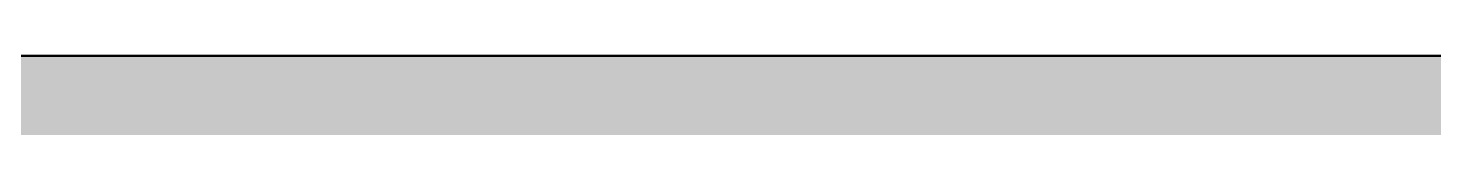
# Model space of a CAD drawing. Header units: millimetres. Extents: x 180139 to 245212, y -4005 to 9345.
# Drawn here: x 184300.5 to 184393, y -754.7 to -750 of the extents above; entities that cross this region are included whole.
import ezdxf

# ---------------------------------------------------------------- set-up
doc = ezdxf.new("R2010")
doc.units = ezdxf.units.MM
for name, pattern in [('IMPORT-DASHDOT', [11.176, 8.128, -1.524, 0, -1.524]), ('IMPORT-DASHED _2_', [9.652, 8.128, -1.524]), ('IMPORT-DĚLICÍ2 _2_', [15.875, 6.35, -3.175, 0, -3.175, 0, -3.175]), ('IMPORT-KANVBRDO', [20, 7, -6.5, 0, -6.5]), ('IMPORT-PHANTOM2', [14.732, 8.128, -1.524, 1.016, -1.524, 1.016, -1.524])]:
    doc.linetypes.add(name, pattern=pattern)
for name, color, linetype, lineweight, true_color in [('---1 - PBS PNP-1', 1, 'Continuous', 35, 0xff0000), ('00_pl_deštová voda oblast', 6, 'Continuous', 25, 0xff00ff), ('00_pL_hranice pozemku', 1, 'Continuous', 35, 0xff0000), ('00_pL_katastr', 150, 'Continuous', 9, 0x007fff), ('00_pL_katastr-1', 150, 'Continuous', 35, 0x007fff), ('00_pL_objekt', 1, 'Continuous', 50, 0xff0000), ('212_HK_situace_03_dwg-1', 40, 'Continuous', 9, 0xffbf00), ('hch kanal-3', 6, 'IMPORT-KANVBRDO', 9, 0xff00ff), ('hch oploceni-1', 7, 'IMPORT-DĚLICÍ2 _2_', 9, 0x00a5a5), ('hch teren-1', 7, 'Continuous', 9, 0x00a5a5), ('hch tok-1', 7, 'Continuous', 9, 0x00a5a5), ('hchrozvodi-1', 7, 'IMPORT-DĚLICÍ2 _2_', 9, 0x00a5a5), ('Kóty-1', 3, 'IMPORT-DASHED _2_', 9, 0x00ff00), ('man_ plochy-1', 3, 'IMPORT-DASHED _2_', 9, 0x00ff00), ('Obrys', 2, 'Continuous', 9, 0xffff00), ('Obrys-1', 5, 'Continuous', 9, 0x0000ff), ('Obrys-2', 5, 'IMPORT-DASHDOT', 9, 0x0000ff), ('PDF7_0V_popis-vodovod-ostatní', 9, 'Continuous', 9, 0x808080), ('PDF7_GASNET PLYN STŘEDOTLAK', 9, 'Continuous', 9, 0x808080), ('PDF7_GASNET PLYN STŘEDOTLAK OCHRANNĚ PÁSMO', 7, 'Continuous', 9, 0xa5a552), ('PDF7_GP Budovy', 7, 'Continuous', 9, 0x260000), ('PDF7_GP Dopravní zařízení', 1, 'Continuous', 9, 0xff0000), ('PDF7_GP Hraniční linie', 7, 'Continuous', 9, 0x0052a5), ('PDF7_GP Plotové linie', 7, 'Continuous', 9, 0x0052a5), ('PDF7_GP Veřejné osvětlení - lampy', 200, 'Continuous', 9, 0xbf00ff), ('PDF7_GP Výšky bodů', 7, 'Continuous', 9, 0x0052a5), ('PDF7_GP Zábradlí', 7, 'Continuous', 9, 0x666666), ('PDF7_ISS CETIN Nadzemní sítě', 9, 'Continuous', 9, 0x808080), ('PDF7_ISS CETIN Zaměřené a kótované vnitřní STP', 9, 'Continuous', 9, 0x808080), ('PDF7_ISS DEŠŤOVÁ KANALIZACE', 9, 'Continuous', 9, 0x808080), ('PDF7_ISS KRÁLOVÉHRADECKÁ PROVOZNÍ SPLAŠKOVÁ KANALIZACE', 9, 'Continuous', 9, 0x808080), ('PDF7_ISS KRÁLOVÉHRADECKÁ PROVOZNÍ VODOVOD HL ŘAD', 9, 'Continuous', 9, 0x808080), ('PDF7_ISS TECHNICKÉ SLUŽBY HK VO', 9, 'Continuous', 9, 0x808080), ('PDF7_ISS ČEZ DISTRIBUCE VN PODZEMNÍ', 9, 'Continuous', 9, 0x808080), ('PDF7_Pouchov_726559$0$23700', 7, 'Continuous', 9, 0x52a5a5), ('PDF7_Slezské Předměstí_646971$0$21900', 7, 'Continuous', 9, 0x002600), ('PDF7_Slezské Předměstí_646971$0$23700', 9, 'Continuous', 9, 0x808080), ('zed-1', 5, 'Continuous', 9, 0x0000ff), ('zed-2', 5, 'IMPORT-DASHDOT', 9, 0x0000ff), ('ZTI-DPS-potr_pozarni-1', 20, 'Continuous', 50, 0xff3f00)]:
    doc.layers.add(name, color=color, linetype=linetype, lineweight=lineweight, true_color=true_color)
for name, color, linetype, lineweight in [('0-1', 7, 'IMPORT-PHANTOM2', 9), ('0-2', 7, 'Continuous', 9), ('00_pL_KOTY', 7, 'Continuous', 9), ('00_pl_rozhrani ploch', 7, 'Continuous', 18), ('00_pL_stavajici objekty', 7, 'Continuous', 50), ('2966-1_navrh dispozice stroju-HK_02_dwg-1', 7, 'Continuous', 9), ('2966-1_navrh dispozice stroju-HK_dwg-1', 7, 'Continuous', 9), ('A-FLOR-1', 7, 'Continuous', 35), ('A-FLOR-PATT-1', 7, 'Continuous', 9), ('HK_TEREN_SESAZENI_dwg-1', 7, 'Continuous', 9), ('Kóty', 7, 'Continuous', 9), ('man_ plochy', 7, 'Continuous', 9), ('Obrys-4', 7, 'IMPORT-PHANTOM2', 9), ('PDF4_Geometry', 7, 'Continuous', 9)]:
    doc.layers.add(name, color=color, linetype=linetype, lineweight=lineweight)

# ---------------------------------------------------------------- blocks, each defined once
blk = doc.blocks.new('2966-1_navrh dispozice stroju-HK_dwg__X1371-902946-A')
at = {"layer": '0-2'}
for p, q in [((184297.091, -750), (184302.091, -750)), ((184301.581, -750), (184306.581, -750)), ((184306.071, -750), (184311.071, -750)), ((184310.562, -750), (184315.562, -750)), ((184315.052, -750), (184320.052, -750)), ((184319.542, -750), (184324.542, -750)), ((184324.032, -750), (184329.032, -750)), ((184328.522, -750), (184333.522, -750)), ((184333.012, -750), (184338.012, -750)), ((184337.502, -750), (184342.502, -750)), ((184341.992, -750), (184346.992, -750)), ((184346.483, -750), (184351.483, -750)), ((184350.973, -750), (184355.973, -750)), ((184355.463, -750), (184360.463, -750)), ((184359.953, -750), (184364.953, -750)), ((184364.443, -750), (184369.443, -750)), ((184368.933, -750), (184373.933, -750)), ((184373.423, -750), (184378.423, -750)), ((184377.913, -750), (184382.913, -750)), ((184382.404, -750), (184387.404, -750)), ((184386.894, -750), (184391.894, -750)), ((184391.384, -750), (184396.384, -750))]:
    blk.add_line(p, q, dxfattribs=at)
blk = doc.blocks.new('2966-1_navrh dispozice stroju-HK_dwg__X1372-902947-A')
at = {"layer": '0-2'}
for p, q in [((184297.798, -750), (184302.798, -750)), ((184302.289, -750), (184307.289, -750)), ((184306.779, -750), (184311.779, -750)), ((184311.269, -750), (184316.269, -750)), ((184315.759, -750), (184320.759, -750)), ((184320.249, -750), (184325.249, -750)), ((184324.739, -750), (184329.739, -750)), ((184329.229, -750), (184334.229, -750)), ((184333.719, -750), (184338.719, -750)), ((184338.21, -750), (184343.21, -750)), ((184342.7, -750), (184347.7, -750)), ((184347.19, -750), (184352.19, -750)), ((184351.68, -750), (184356.68, -750)), ((184356.17, -750), (184361.17, -750)), ((184360.66, -750), (184365.66, -750)), ((184365.15, -750), (184370.15, -750)), ((184369.641, -750), (184374.641, -750)), ((184374.131, -750), (184379.131, -750)), ((184378.621, -750), (184383.621, -750)), ((184383.111, -750), (184388.111, -750)), ((184387.601, -750), (184392.601, -750)), ((184392.091, -750), (184397.091, -750))]:
    blk.add_line(p, q, dxfattribs=at)
blk = doc.blocks.new('2966-1_navrh dispozice stroju-HK_dwg__X1385-902960-A')
at = {"layer": '0-2'}
for p, q in [((184300.513, -750), (184308.513, -750)), ((184309.493, -750), (184317.493, -750)), ((184318.473, -750), (184326.473, -750)), ((184327.453, -750), (184335.453, -750)), ((184336.434, -750), (184344.434, -750)), ((184345.414, -750), (184353.414, -750)), ((184354.394, -750), (184362.394, -750)), ((184363.374, -750), (184371.374, -750)), ((184372.355, -750), (184380.355, -750)), ((184381.335, -750), (184389.335, -750)), ((184390.315, -750), (184398.315, -750))]:
    blk.add_line(p, q, dxfattribs=at)
blk = doc.blocks.new('2966-1_navrh dispozice stroju-HK_dwg__X1388-902963-A')
at = {"layer": '0-2'}
for p, q in [((184317.145, -750), (184327.374, -750)), ((184318.789, -750), (184321.874, -750)), ((184319.921, -750), (184322.884, -750)), ((184320.432, -750), (184323.544, -750)), ((184322.845, -750), (184326.795, -750)), ((184327.335, -750), (184336.896, -750)), ((184327.819, -750), (184331.865, -750)), ((184330.638, -750), (184333.609, -750)), ((184331.825, -750), (184332.296, -750)), ((184331.878, -750), (184335.253, -750))]:
    blk.add_line(p, q, dxfattribs=at)
blk = doc.blocks.new('2966-1_navrh dispozice stroju-HK_dwg-867852-A')
at = {"layer": '0-1'}
blk.add_line((183674.828, -750), (185414.828, -750), dxfattribs=at)
at = {"layer": '0-2'}
for p, q in [((184424.828, -750), (183514.828, -750)), ((183514.828, -750), (184424.828, -750)), ((183514.828, -750), (184424.828, -750)), ((184424.828, -750), (183514.828, -750)), ((183514.828, -750), (184424.828, -750)), ((184424.828, -750), (183514.828, -750)), ((185532.984, -750), (184276.828, -750)), ((184276.828, -750), (184376.828, -750)), ((184324.828, -750), (184304.828, -750)), ((184336.828, -750), (184316.828, -750)), ((184332.828, -750), (184320.828, -750)), ((184331.881, -750), (184321.775, -750))]:
    blk.add_line(p, q, dxfattribs=at)
at = {"layer": '0-2', "flags": 128}
for points in [[(184264.828, -750), (184274.828, -750), (184404.828, -750)], [(184276.828, -750), (185532.984, -750), (185546.672, -750)]]:
    blk.add_lwpolyline(points, dxfattribs=at)
blk.add_lwpolyline([(184332.024, -750), (184321.632, -750), (184316.436, -750), (184321.632, -750), (184332.024, -750), (184337.22, -750)], close=True, dxfattribs=at)
at = {"layer": 'Kóty'}
blk.add_line((181940.69, -750), (198730.69, -750), dxfattribs=at)
at = {"layer": 'Kóty-1'}
blk.add_line((188482.828, -750), (181965.69, -750), dxfattribs=at)
at = {"layer": 'Obrys'}
for p, q in [((203519.7, -750), (180140.541, -750)), ((182165.69, -750), (188282.828, -750))]:
    blk.add_line(p, q, dxfattribs=at)
at = {"layer": 'Obrys-1'}
for p in [(199905.69, -750), (199585.69, -750)]:
    blk.add_line(p, (181365.69, -750), dxfattribs=at)
at = {"layer": 'Obrys-2'}
blk.add_line((180365.69, -750), (192305.69, -750), dxfattribs=at)
for name in ['2966-1_navrh dispozice stroju-HK_dwg__X1371-902946-A', '2966-1_navrh dispozice stroju-HK_dwg__X1372-902947-A', '2966-1_navrh dispozice stroju-HK_dwg__X1385-902960-A', '2966-1_navrh dispozice stroju-HK_dwg__X1388-902963-A']:
    blk.add_blockref(name, (0, 0))
blk = doc.blocks.new('2966-1_navrh dispozice stroju-HK_02_dwg_SE521-904452-A')
at = {"layer": '0-2'}
blk.add_line((184200.563, -750), (184409.893, -750), dxfattribs=at)
blk = doc.blocks.new('2966-1_navrh dispozice stroju-HK_02_dwg_SE519-904454-A')
at = {"layer": '0-2'}
blk.add_line((184394.813, -750), (184376.813, -750), dxfattribs=at)
blk.add_blockref('2966-1_navrh dispozice stroju-HK_02_dwg_SE521-904452-A', (0, 0))
blk = doc.blocks.new('2966-1_navrh dispozice stroju-HK_02_dwg_SE511-904461-A')
at = {"layer": '0-2'}
blk.add_line((184379.105, -750), (184392.521, -750), dxfattribs=at)
blk = doc.blocks.new('2966-1_navrh dispozice stroju-HK_02_dwg_SE512-904462-A')
at = {"layer": '0-2'}
blk.add_line((184392.521, -750), (184379.105, -750), dxfattribs=at)
blk = doc.blocks.new('2966-1_navrh dispozice stroju-HK_02_dwg_SE510-904463-A')
for name in ['2966-1_navrh dispozice stroju-HK_02_dwg_SE511-904461-A', '2966-1_navrh dispozice stroju-HK_02_dwg_SE512-904462-A']:
    blk.add_blockref(name, (0, 0))
blk = doc.blocks.new('2966-1_navrh dispozice stroju-HK_02_dwg_SE451-904510-A')
at = {"layer": '0-2'}
for p, q in [((184319.813, -750), (184329.813, -750)), ((184389.813, -750), (184399.813, -750))]:
    blk.add_line(p, q, dxfattribs=at)
blk = doc.blocks.new('2966-1_navrh dispozice stroju-HK_02_dwg_SE450-904516-A')
at = {"layer": '0-2'}
for p, q in [((184319.813, -750), (184309.813, -750)), ((184409.813, -750), (184399.813, -750))]:
    blk.add_line(p, q, dxfattribs=at)
blk.add_blockref('2966-1_navrh dispozice stroju-HK_02_dwg_SE451-904510-A', (0, 0))
blk = doc.blocks.new('2966-1_navrh dispozice stroju-HK_02_dwg_SE442-904524-A')
at = {"layer": '0-2'}
blk.add_line((184335.813, -750), (184383.813, -750), dxfattribs=at)
for points, knots in [([(184329.813, -750), (184329.813, -750), (184329.898, -750), (184330.187, -750), (184330.496, -750), (184330.904, -750), (184331.419, -750), (184332.05, -750), (184332.807, -750), (184333.995, -750), (184335.076, -750), (184335.813, -750)], [0, 0, 0, 0, 0.181907, 0.272858, 0.363806, 0.45475, 0.545685, 0.636607, 0.727508, 0.818376, 1, 1, 1, 1]), ([(184383.813, -750), (184384.551, -750), (184385.632, -750), (184386.819, -750), (184387.577, -750), (184388.208, -750), (184388.722, -750), (184389.13, -750), (184389.44, -750), (184389.729, -750), (184389.813, -750), (184389.813, -750)], [0, 0, 0, 0, 0.181624, 0.272491, 0.363392, 0.454314, 0.545249, 0.636192, 0.72714, 0.818091, 1, 1, 1, 1])]:
    blk.add_open_spline(points, degree=3, knots=knots, dxfattribs=at)
blk = doc.blocks.new('2966-1_navrh dispozice stroju-HK_02_dwg_SE438-904528-A')
at = {"layer": '0-2', "flags": 128}
blk.add_lwpolyline([(184169.813, -750), (184299.813, -750), (184309.813, -750)], dxfattribs=at)
blk = doc.blocks.new('2966-1_navrh dispozice stroju-HK_02_dwg_SE428-904537-A')
at = {"layer": '0-2'}
blk.add_line((183769.813, -750), (184309.813, -750), dxfattribs=at)
blk = doc.blocks.new('2966-1_navrh dispozice stroju-HK_02_dwg_SE429-904538-A')
at = {"layer": '0-2'}
for p, q in [((184329.813, -750), (183749.813, -750)), ((184569.813, -750), (184389.813, -750))]:
    blk.add_line(p, q, dxfattribs=at)
blk = doc.blocks.new('2966-1_navrh dispozice stroju-HK_02_dwg_SE427-904539-A')
at = {"layer": '0-2'}
for p, q in [((183659.813, -750), (184569.813, -750)), ((184569.813, -750), (183659.813, -750))]:
    blk.add_line(p, q, dxfattribs=at)
for name in ['2966-1_navrh dispozice stroju-HK_02_dwg_SE428-904537-A', '2966-1_navrh dispozice stroju-HK_02_dwg_SE429-904538-A']:
    blk.add_blockref(name, (0, 0))
blk = doc.blocks.new('2966-1_navrh dispozice stroju-HK_02_dwg__X1369-904556-A')
at = {"layer": '0-2'}
for p, q in [((184298.95, -750), (184303.95, -750)), ((184307.93, -750), (184312.93, -750)), ((184316.91, -750), (184321.91, -750)), ((184325.891, -750), (184330.891, -750)), ((184334.871, -750), (184339.871, -750)), ((184343.851, -750), (184348.851, -750)), ((184352.832, -750), (184357.832, -750)), ((184361.812, -750), (184366.812, -750)), ((184370.792, -750), (184375.792, -750)), ((184379.772, -750), (184384.772, -750)), ((184388.753, -750), (184393.753, -750))]:
    blk.add_line(p, q, dxfattribs=at)
blk = doc.blocks.new('2966-1_navrh dispozice stroju-HK_02_dwg__X1370-904557-A')
at = {"layer": '0-2'}
for p, q in [((184304.147, -750), (184309.147, -750)), ((184313.128, -750), (184318.128, -750)), ((184322.108, -750), (184327.108, -750)), ((184331.088, -750), (184336.088, -750)), ((184340.068, -750), (184345.068, -750)), ((184349.049, -750), (184354.049, -750)), ((184358.029, -750), (184363.029, -750)), ((184367.009, -750), (184372.009, -750)), ((184375.989, -750), (184380.989, -750)), ((184384.97, -750), (184389.97, -750))]:
    blk.add_line(p, q, dxfattribs=at)
blk = doc.blocks.new('2966-1_navrh dispozice stroju-HK_02_dwg__X1371-904558-A')
at = {"layer": '0-2'}
for p, q in [((184299.198, -750), (184304.198, -750)), ((184303.689, -750), (184308.689, -750)), ((184308.179, -750), (184313.179, -750)), ((184312.669, -750), (184317.669, -750)), ((184317.159, -750), (184322.159, -750)), ((184321.649, -750), (184326.649, -750)), ((184326.139, -750), (184331.139, -750)), ((184330.629, -750), (184335.629, -750)), ((184335.12, -750), (184340.12, -750)), ((184339.61, -750), (184344.61, -750)), ((184344.1, -750), (184349.1, -750)), ((184348.59, -750), (184353.59, -750)), ((184353.08, -750), (184358.08, -750)), ((184357.57, -750), (184362.57, -750)), ((184362.06, -750), (184367.06, -750)), ((184366.55, -750), (184371.55, -750)), ((184371.041, -750), (184376.041, -750)), ((184375.531, -750), (184380.531, -750)), ((184380.021, -750), (184385.021, -750)), ((184384.511, -750), (184389.511, -750)), ((184389.001, -750), (184394.001, -750))]:
    blk.add_line(p, q, dxfattribs=at)
blk = doc.blocks.new('2966-1_navrh dispozice stroju-HK_02_dwg__X1372-904559-A')
at = {"layer": '0-2'}
for p, q in [((184299.906, -750), (184304.906, -750)), ((184304.396, -750), (184309.396, -750)), ((184308.886, -750), (184313.886, -750)), ((184313.376, -750), (184318.376, -750)), ((184317.866, -750), (184322.866, -750)), ((184322.356, -750), (184327.356, -750)), ((184326.847, -750), (184331.847, -750)), ((184331.337, -750), (184336.337, -750)), ((184335.827, -750), (184340.827, -750)), ((184340.317, -750), (184345.317, -750)), ((184344.807, -750), (184349.807, -750)), ((184349.297, -750), (184354.297, -750)), ((184353.787, -750), (184358.787, -750)), ((184358.277, -750), (184363.277, -750)), ((184362.768, -750), (184367.768, -750)), ((184367.258, -750), (184372.258, -750)), ((184371.748, -750), (184376.748, -750)), ((184376.238, -750), (184381.238, -750)), ((184380.728, -750), (184385.728, -750)), ((184385.218, -750), (184390.218, -750)), ((184389.708, -750), (184394.708, -750))]:
    blk.add_line(p, q, dxfattribs=at)
blk = doc.blocks.new('2966-1_navrh dispozice stroju-HK_02_dwg__X1375-904562-A')
at = {"layer": '0-2'}
for p, q in [((184386.952, -750), (184391.952, -750)), ((184386.952, -750), (184391.952, -750)), ((184386.952, -750), (184391.952, -750)), ((184386.952, -750), (184391.952, -750)), ((184386.952, -750), (184391.952, -750)), ((184386.952, -750), (184391.952, -750)), ((184386.952, -750), (184391.952, -750)), ((184386.952, -750), (184391.952, -750)), ((184386.952, -750), (184391.952, -750)), ((184386.952, -750), (184391.952, -750)), ((184386.952, -750), (184391.952, -750)), ((184386.952, -750), (184391.952, -750)), ((184386.952, -750), (184391.952, -750)), ((184386.952, -750), (184391.952, -750)), ((184386.952, -750), (184391.952, -750)), ((184386.952, -750), (184391.952, -750)), ((184386.952, -750), (184391.952, -750)), ((184386.952, -750), (184391.952, -750)), ((184386.952, -750), (184391.952, -750)), ((184386.952, -750), (184391.952, -750)), ((184386.952, -750), (184391.952, -750)), ((184386.952, -750), (184391.952, -750)), ((184386.952, -750), (184391.952, -750)), ((184386.952, -750), (184391.952, -750)), ((184386.952, -750), (184391.952, -750)), ((184386.952, -750), (184391.952, -750)), ((184386.952, -750), (184391.952, -750)), ((184386.952, -750), (184391.952, -750)), ((184386.952, -750), (184391.952, -750)), ((184386.952, -750), (184391.952, -750)), ((184386.952, -750), (184391.952, -750)), ((184386.952, -750), (184391.952, -750)), ((184386.952, -750), (184391.952, -750)), ((184386.952, -750), (184391.952, -750)), ((184386.952, -750), (184391.952, -750)), ((184386.952, -750), (184391.952, -750)), ((184386.952, -750), (184391.952, -750)), ((184386.952, -750), (184391.952, -750)), ((184386.952, -750), (184391.952, -750)), ((184386.952, -750), (184391.952, -750)), ((184386.952, -750), (184391.952, -750)), ((184386.952, -750), (184391.952, -750)), ((184386.952, -750), (184391.952, -750)), ((184386.952, -750), (184391.952, -750)), ((184386.952, -750), (184391.952, -750)), ((184386.952, -750), (184391.952, -750)), ((184386.952, -750), (184391.952, -750)), ((184386.952, -750), (184391.952, -750)), ((184386.952, -750), (184391.952, -750)), ((184386.952, -750), (184391.952, -750)), ((184386.952, -750), (184391.952, -750)), ((184386.952, -750), (184391.952, -750)), ((184386.952, -750), (184391.952, -750)), ((184386.952, -750), (184391.952, -750)), ((184386.952, -750), (184391.952, -750)), ((184386.952, -750), (184391.952, -750)), ((184386.952, -750), (184391.952, -750)), ((184386.952, -750), (184391.952, -750)), ((184386.952, -750), (184391.952, -750)), ((184386.952, -750), (184391.952, -750)), ((184386.952, -750), (184391.952, -750)), ((184386.952, -750), (184391.952, -750)), ((184386.952, -750), (184391.952, -750)), ((184386.952, -750), (184391.952, -750)), ((184386.952, -750), (184391.952, -750)), ((184386.952, -750), (184391.952, -750)), ((184386.952, -750), (184391.952, -750)), ((184386.952, -750), (184391.952, -750)), ((184386.952, -750), (184391.952, -750)), ((184386.952, -750), (184391.952, -750)), ((184386.952, -750), (184391.952, -750)), ((184386.952, -750), (184391.952, -750)), ((184386.952, -750), (184391.952, -750)), ((184386.952, -750), (184391.952, -750)), ((184386.952, -750), (184391.952, -750)), ((184386.952, -750), (184391.952, -750)), ((184386.952, -750), (184391.952, -750)), ((184386.952, -750), (184391.952, -750)), ((184386.952, -750), (184391.952, -750)), ((184386.952, -750), (184391.952, -750)), ((184386.952, -750), (184391.952, -750)), ((184386.952, -750), (184391.952, -750)), ((184386.952, -750), (184391.952, -750)), ((184386.952, -750), (184391.952, -750)), ((184386.952, -750), (184391.952, -750)), ((184386.952, -750), (184391.952, -750)), ((184386.952, -750), (184391.952, -750)), ((184386.952, -750), (184391.952, -750)), ((184386.952, -750), (184391.952, -750)), ((184386.952, -750), (184391.952, -750)), ((184386.952, -750), (184391.952, -750)), ((184386.952, -750), (184391.952, -750)), ((184386.952, -750), (184391.952, -750)), ((184386.952, -750), (184391.952, -750)), ((184386.952, -750), (184391.952, -750)), ((184386.952, -750), (184391.952, -750)), ((184386.952, -750), (184391.952, -750)), ((184386.952, -750), (184391.952, -750)), ((184386.952, -750), (184391.952, -750)), ((184386.952, -750), (184391.952, -750)), ((184386.952, -750), (184391.952, -750)), ((184386.952, -750), (184391.952, -750)), ((184386.952, -750), (184391.952, -750)), ((184386.952, -750), (184391.952, -750)), ((184386.952, -750), (184391.952, -750)), ((184386.952, -750), (184391.952, -750)), ((184386.952, -750), (184391.952, -750)), ((184386.952, -750), (184391.952, -750)), ((184386.952, -750), (184391.952, -750)), ((184386.952, -750), (184391.952, -750)), ((184386.952, -750), (184391.952, -750)), ((184386.952, -750), (184391.952, -750)), ((184386.952, -750), (184391.952, -750)), ((184386.952, -750), (184391.952, -750)), ((184386.952, -750), (184391.952, -750)), ((184386.952, -750), (184391.952, -750)), ((184386.952, -750), (184391.952, -750)), ((184386.952, -750), (184391.952, -750)), ((184386.952, -750), (184391.952, -750)), ((184386.952, -750), (184391.952, -750)), ((184386.952, -750), (184391.952, -750)), ((184386.952, -750), (184391.952, -750)), ((184386.952, -750), (184391.952, -750)), ((184386.952, -750), (184391.952, -750)), ((184386.952, -750), (184391.952, -750)), ((184386.952, -750), (184391.952, -750)), ((184386.952, -750), (184391.952, -750)), ((184386.952, -750), (184391.952, -750)), ((184386.952, -750), (184391.952, -750)), ((184386.952, -750), (184391.952, -750)), ((184386.952, -750), (184391.952, -750)), ((184386.952, -750), (184391.952, -750)), ((184386.952, -750), (184391.952, -750)), ((184386.952, -750), (184391.952, -750)), ((184386.952, -750), (184391.952, -750)), ((184386.952, -750), (184391.952, -750)), ((184386.952, -750), (184391.952, -750)), ((184386.952, -750), (184391.952, -750)), ((184386.952, -750), (184391.952, -750)), ((184386.952, -750), (184391.952, -750)), ((184386.952, -750), (184391.952, -750)), ((184386.952, -750), (184391.952, -750)), ((184386.952, -750), (184391.952, -750)), ((184386.952, -750), (184391.952, -750)), ((184386.952, -750), (184391.952, -750)), ((184386.952, -750), (184391.952, -750)), ((184386.952, -750), (184391.952, -750)), ((184386.952, -750), (184391.952, -750)), ((184386.952, -750), (184391.952, -750)), ((184386.952, -750), (184391.952, -750)), ((184386.952, -750), (184391.952, -750)), ((184386.952, -750), (184391.952, -750)), ((184386.952, -750), (184391.952, -750)), ((184386.952, -750), (184391.952, -750)), ((184386.952, -750), (184391.952, -750)), ((184386.952, -750), (184391.952, -750)), ((184386.952, -750), (184391.952, -750)), ((184386.952, -750), (184391.952, -750)), ((184386.952, -750), (184391.952, -750)), ((184386.952, -750), (184391.952, -750)), ((184386.952, -750), (184391.952, -750)), ((184386.952, -750), (184391.952, -750)), ((184386.952, -750), (184391.952, -750)), ((184386.952, -750), (184391.952, -750)), ((184386.952, -750), (184391.952, -750)), ((184386.952, -750), (184391.952, -750)), ((184386.952, -750), (184391.952, -750)), ((184386.952, -750), (184391.952, -750)), ((184386.952, -750), (184391.952, -750)), ((184386.952, -750), (184391.952, -750)), ((184386.952, -750), (184391.952, -750)), ((184386.952, -750), (184391.952, -750)), ((184386.952, -750), (184391.952, -750)), ((184386.952, -750), (184391.952, -750)), ((184386.952, -750), (184391.952, -750)), ((184386.952, -750), (184391.952, -750)), ((184386.952, -750), (184391.952, -750)), ((184386.952, -750), (184391.952, -750)), ((184386.952, -750), (184391.952, -750)), ((184386.952, -750), (184391.952, -750)), ((184386.952, -750), (184391.952, -750)), ((184386.952, -750), (184391.952, -750)), ((184386.952, -750), (184391.952, -750)), ((184386.952, -750), (184391.952, -750)), ((184386.952, -750), (184391.952, -750)), ((184386.952, -750), (184391.952, -750)), ((184386.952, -750), (184391.952, -750)), ((184386.952, -750), (184391.952, -750)), ((184386.952, -750), (184391.952, -750)), ((184386.952, -750), (184391.952, -750)), ((184386.952, -750), (184391.952, -750)), ((184386.952, -750), (184391.952, -750)), ((184386.952, -750), (184391.952, -750)), ((184386.952, -750), (184391.952, -750)), ((184386.952, -750), (184391.952, -750)), ((184386.952, -750), (184391.952, -750)), ((184386.952, -750), (184391.952, -750)), ((184386.952, -750), (184391.952, -750)), ((184386.952, -750), (184391.952, -750)), ((184386.952, -750), (184391.952, -750)), ((184386.952, -750), (184391.952, -750)), ((184386.952, -750), (184391.952, -750)), ((184386.952, -750), (184391.952, -750)), ((184386.952, -750), (184391.952, -750)), ((184386.952, -750), (184391.952, -750)), ((184386.952, -750), (184391.952, -750)), ((184386.952, -750), (184391.952, -750)), ((184386.952, -750), (184391.952, -750)), ((184386.952, -750), (184391.952, -750)), ((184386.952, -750), (184391.952, -750)), ((184386.952, -750), (184391.952, -750)), ((184386.952, -750), (184391.952, -750)), ((184386.952, -750), (184391.952, -750)), ((184386.952, -750), (184391.952, -750)), ((184386.952, -750), (184391.952, -750)), ((184386.952, -750), (184391.952, -750)), ((184386.952, -750), (184391.952, -750)), ((184386.952, -750), (184391.952, -750)), ((184386.952, -750), (184391.952, -750)), ((184386.952, -750), (184391.952, -750)), ((184386.952, -750), (184391.952, -750)), ((184386.952, -750), (184391.952, -750)), ((184386.952, -750), (184391.952, -750)), ((184386.952, -750), (184391.952, -750)), ((184386.952, -750), (184391.952, -750)), ((184386.952, -750), (184391.952, -750)), ((184386.952, -750), (184391.952, -750)), ((184386.952, -750), (184391.952, -750)), ((184386.952, -750), (184391.952, -750)), ((184386.952, -750), (184391.952, -750)), ((184386.952, -750), (184391.952, -750)), ((184386.952, -750), (184391.952, -750)), ((184386.952, -750), (184391.952, -750)), ((184386.952, -750), (184391.952, -750)), ((184386.952, -750), (184391.952, -750)), ((184386.952, -750), (184391.952, -750)), ((184386.952, -750), (184391.952, -750)), ((184386.952, -750), (184391.952, -750)), ((184386.952, -750), (184391.952, -750)), ((184386.952, -750), (184391.952, -750)), ((184386.952, -750), (184391.952, -750)), ((184386.952, -750), (184391.952, -750)), ((184386.952, -750), (184391.952, -750)), ((184386.952, -750), (184391.952, -750)), ((184386.952, -750), (184391.952, -750)), ((184386.952, -750), (184391.952, -750)), ((184386.952, -750), (184391.952, -750)), ((184386.952, -750), (184391.952, -750)), ((184386.952, -750), (184391.952, -750)), ((184386.952, -750), (184391.952, -750)), ((184386.952, -750), (184391.952, -750)), ((184386.952, -750), (184391.952, -750)), ((184386.952, -750), (184391.952, -750)), ((184386.952, -750), (184391.952, -750)), ((184386.952, -750), (184391.952, -750)), ((184386.952, -750), (184391.952, -750)), ((184386.952, -750), (184391.952, -750)), ((184386.952, -750), (184391.952, -750)), ((184386.952, -750), (184391.952, -750)), ((184386.952, -750), (184391.952, -750)), ((184386.952, -750), (184391.952, -750)), ((184386.952, -750), (184391.952, -750)), ((184386.952, -750), (184391.952, -750)), ((184386.952, -750), (184391.952, -750)), ((184386.952, -750), (184391.952, -750)), ((184386.952, -750), (184391.952, -750)), ((184386.952, -750), (184391.952, -750)), ((184386.952, -750), (184391.952, -750)), ((184386.952, -750), (184391.952, -750)), ((184386.952, -750), (184391.952, -750)), ((184386.952, -750), (184391.952, -750)), ((184386.952, -750), (184391.952, -750)), ((184386.952, -750), (184391.952, -750)), ((184386.952, -750), (184391.952, -750)), ((184386.952, -750), (184391.952, -750)), ((184386.952, -750), (184391.952, -750)), ((184386.952, -750), (184391.952, -750)), ((184386.952, -750), (184391.952, -750)), ((184386.952, -750), (184391.952, -750)), ((184386.952, -750), (184391.952, -750)), ((184386.952, -750), (184391.952, -750)), ((184386.952, -750), (184391.952, -750)), ((184386.952, -750), (184391.952, -750)), ((184386.952, -750), (184391.952, -750)), ((184386.952, -750), (184391.952, -750)), ((184386.952, -750), (184391.952, -750)), ((184386.952, -750), (184391.952, -750)), ((184386.952, -750), (184391.952, -750)), ((184386.952, -750), (184391.952, -750)), ((184386.952, -750), (184391.952, -750)), ((184386.952, -750), (184391.952, -750)), ((184386.952, -750), (184391.952, -750)), ((184386.952, -750), (184391.952, -750)), ((184386.952, -750), (184391.952, -750)), ((184386.952, -750), (184391.952, -750)), ((184386.952, -750), (184391.952, -750)), ((184386.952, -750), (184391.952, -750)), ((184386.952, -750), (184391.952, -750)), ((184386.952, -750), (184391.952, -750)), ((184386.952, -750), (184391.952, -750)), ((184386.952, -750), (184391.952, -750)), ((184386.952, -750), (184391.952, -750)), ((184386.952, -750), (184391.952, -750)), ((184386.952, -750), (184391.952, -750)), ((184386.952, -750), (184391.952, -750)), ((184386.952, -750), (184391.952, -750)), ((184386.952, -750), (184391.952, -750)), ((184386.952, -750), (184391.952, -750)), ((184386.952, -750), (184391.952, -750)), ((184386.952, -750), (184391.952, -750)), ((184386.952, -750), (184391.952, -750)), ((184386.952, -750), (184391.952, -750)), ((184386.952, -750), (184391.952, -750)), ((184386.952, -750), (184391.952, -750)), ((184386.952, -750), (184391.952, -750)), ((184386.952, -750), (184391.952, -750)), ((184386.952, -750), (184391.952, -750)), ((184386.952, -750), (184391.952, -750)), ((184386.952, -750), (184391.952, -750)), ((184386.952, -750), (184391.952, -750)), ((184386.952, -750), (184391.952, -750)), ((184386.952, -750), (184391.952, -750)), ((184386.952, -750), (184391.952, -750)), ((184386.952, -750), (184391.952, -750)), ((184386.952, -750), (184391.952, -750)), ((184386.952, -750), (184391.952, -750)), ((184386.952, -750), (184391.952, -750)), ((184386.952, -750), (184391.952, -750)), ((184386.952, -750), (184391.952, -750)), ((184386.952, -750), (184391.952, -750)), ((184386.952, -750), (184391.952, -750)), ((184386.952, -750), (184391.952, -750)), ((184386.952, -750), (184391.952, -750)), ((184386.952, -750), (184390.267, -750)), ((184389.97, -750), (184391.952, -750))]:
    blk.add_line(p, q, dxfattribs=at)
blk = doc.blocks.new('2966-1_navrh dispozice stroju-HK_02_dwg__X1400-904587-A')
at = {"layer": '0-2'}
for p, q in [((184378.952, -750), (184381.058, -750)), ((184378.952, -750), (184386.952, -750)), ((184378.952, -750), (184386.952, -750)), ((184378.952, -750), (184386.952, -750)), ((184378.952, -750), (184386.952, -750)), ((184378.952, -750), (184386.952, -750)), ((184378.952, -750), (184386.952, -750)), ((184378.952, -750), (184386.952, -750)), ((184378.952, -750), (184386.952, -750)), ((184378.952, -750), (184386.952, -750)), ((184378.952, -750), (184386.952, -750)), ((184378.952, -750), (184386.952, -750)), ((184378.952, -750), (184386.952, -750)), ((184378.952, -750), (184386.952, -750)), ((184378.952, -750), (184386.952, -750)), ((184378.952, -750), (184386.952, -750)), ((184378.952, -750), (184386.952, -750)), ((184378.952, -750), (184386.952, -750)), ((184378.952, -750), (184386.952, -750)), ((184378.952, -750), (184386.952, -750)), ((184378.952, -750), (184386.952, -750)), ((184378.952, -750), (184386.952, -750)), ((184378.952, -750), (184386.952, -750)), ((184378.952, -750), (184386.952, -750)), ((184378.952, -750), (184386.952, -750)), ((184378.952, -750), (184386.952, -750)), ((184378.952, -750), (184386.952, -750)), ((184378.952, -750), (184386.952, -750)), ((184378.952, -750), (184386.952, -750)), ((184378.952, -750), (184386.952, -750)), ((184378.952, -750), (184386.952, -750)), ((184378.952, -750), (184386.952, -750)), ((184378.952, -750), (184386.952, -750)), ((184378.952, -750), (184386.952, -750)), ((184378.952, -750), (184386.952, -750)), ((184378.952, -750), (184386.952, -750)), ((184378.952, -750), (184386.952, -750)), ((184378.952, -750), (184386.952, -750)), ((184378.952, -750), (184386.952, -750)), ((184378.952, -750), (184386.952, -750)), ((184378.952, -750), (184386.952, -750)), ((184378.952, -750), (184386.952, -750)), ((184378.952, -750), (184386.952, -750)), ((184378.952, -750), (184386.952, -750)), ((184378.952, -750), (184386.952, -750)), ((184378.952, -750), (184386.952, -750)), ((184378.952, -750), (184386.952, -750)), ((184378.952, -750), (184386.952, -750)), ((184378.952, -750), (184386.952, -750)), ((184378.952, -750), (184386.952, -750)), ((184378.952, -750), (184386.952, -750)), ((184378.952, -750), (184386.952, -750)), ((184378.952, -750), (184386.952, -750)), ((184378.952, -750), (184386.952, -750)), ((184378.952, -750), (184386.952, -750)), ((184378.952, -750), (184386.952, -750)), ((184378.952, -750), (184386.952, -750)), ((184378.952, -750), (184386.952, -750)), ((184378.952, -750), (184386.952, -750)), ((184378.952, -750), (184386.952, -750)), ((184378.952, -750), (184386.952, -750)), ((184378.952, -750), (184386.952, -750)), ((184378.952, -750), (184386.952, -750)), ((184378.952, -750), (184386.952, -750)), ((184378.952, -750), (184386.952, -750)), ((184378.952, -750), (184386.952, -750)), ((184378.952, -750), (184386.952, -750)), ((184378.952, -750), (184386.952, -750)), ((184381.715, -750), (184386.952, -750))]:
    blk.add_line(p, q, dxfattribs=at)
blk = doc.blocks.new('2966-1_navrh dispozice stroju-HK_02_dwg-876232-A')
at = {"layer": '0-1'}
for p, q in [((187508.952, -750), (183746.952, -750)), ((185636.952, -750), (183896.952, -750)), ((183896.952, -750), (185636.952, -750))]:
    blk.add_line(p, q, dxfattribs=at)
at = {"layer": '0-2'}
for p, q in [((184646.952, -750), (183736.952, -750)), ((183736.952, -750), (184646.952, -750)), ((183736.952, -750), (184646.952, -750)), ((184646.952, -750), (183736.952, -750)), ((184646.952, -750), (183736.952, -750)), ((183736.952, -750), (184646.952, -750)), ((184646.952, -750), (183736.952, -750)), ((183736.952, -750), (184646.952, -750)), ((183736.952, -750), (184646.952, -750)), ((184646.952, -750), (183736.952, -750)), ((183736.952, -750), (184646.952, -750)), ((184646.952, -750), (183736.952, -750)), ((184346.952, -750), (184326.952, -750)), ((184346.952, -750), (184326.952, -750)), ((184386.952, -750), (184378.952, -750)), ((184378.952, -750), (184386.952, -750)), ((184386.952, -750), (184391.952, -750)), ((184391.952, -750), (184386.952, -750))]:
    blk.add_line(p, q, dxfattribs=at)
at = {"layer": '0-2', "flags": 128}
blk.add_lwpolyline([(184246.952, -750), (184376.952, -750), (184386.952, -750)], dxfattribs=at)
blk.add_lwpolyline([(184246.952, -750), (184376.952, -750), (184386.952, -750)], dxfattribs=at)
at = {"layer": 'Kóty'}
blk.add_line((182162.813, -750), (198952.813, -750), dxfattribs=at)
blk.add_line((182162.813, -750), (198952.813, -750), dxfattribs=at)
at = {"layer": 'Kóty-1'}
for p, q in [((188704.952, -750), (182187.813, -750)), ((182187.813, -750), (188704.952, -750))]:
    blk.add_line(p, q, dxfattribs=at)
at = {"layer": 'man_ plochy'}
blk.add_line((182387.813, -750), (188504.952, -750), dxfattribs=at)
at = {"layer": 'man_ plochy-1'}
blk.add_line((188704.952, -750), (182187.813, -750), dxfattribs=at)
at = {"layer": 'Obrys'}
for p, q in [((180140.541, -750), (203741.823, -750)), ((203741.823, -750), (180140.541, -750)), ((182387.813, -750), (188504.952, -750))]:
    blk.add_line(p, q, dxfattribs=at)
at = {"layer": 'Obrys-1'}
for p, q in [((181587.813, -750), (200127.813, -750)), ((200127.813, -750), (181587.813, -750)), ((199807.813, -750), (181587.813, -750))]:
    blk.add_line(p, q, dxfattribs=at)
at = {"layer": 'Obrys-1', "flags": 128}
blk.add_lwpolyline([(199802.813, -750), (181587.813, -750), (180987.813, -750)], dxfattribs=at)
at = {"layer": 'Obrys-2'}
for p, q in [((180587.813, -750), (192527.813, -750)), ((181287.813, -750), (186787.813, -750))]:
    blk.add_line(p, q, dxfattribs=at)
at = {"layer": 'Obrys-4'}
blk.add_line((182911.952, -750), (184536.952, -750), dxfattribs=at)
at = {"layer": 'zed-1'}
blk.add_line((181587.813, -750), (200127.813, -750), dxfattribs=at)
at = {"layer": 'zed-1', "flags": 128}
blk.add_lwpolyline([(180987.813, -750), (181587.813, -750), (199807.813, -750)], dxfattribs=at)
at = {"layer": 'zed-2'}
blk.add_line((180587.813, -750), (192527.813, -750), dxfattribs=at)
for name in ['2966-1_navrh dispozice stroju-HK_02_dwg_SE519-904454-A', '2966-1_navrh dispozice stroju-HK_02_dwg_SE427-904539-A', '2966-1_navrh dispozice stroju-HK_02_dwg_SE510-904463-A', '2966-1_navrh dispozice stroju-HK_02_dwg__X1369-904556-A', '2966-1_navrh dispozice stroju-HK_02_dwg__X1371-904558-A', '2966-1_navrh dispozice stroju-HK_02_dwg__X1372-904559-A', '2966-1_navrh dispozice stroju-HK_02_dwg__X1370-904557-A', '2966-1_navrh dispozice stroju-HK_02_dwg_SE438-904528-A', '2966-1_navrh dispozice stroju-HK_02_dwg_SE450-904516-A', '2966-1_navrh dispozice stroju-HK_02_dwg_SE442-904524-A', '2966-1_navrh dispozice stroju-HK_02_dwg__X1400-904587-A', '2966-1_navrh dispozice stroju-HK_02_dwg__X1375-904562-A']:
    blk.add_blockref(name, (0, 0))
blk = doc.blocks.new('212_HK_situace_03_dwg-886969-A')
at = {"layer": '---1 - PBS PNP-1'}
blk.add_line((184097.972, -750), (197102.078, -750), dxfattribs=at)
at = {"layer": '00_pl_deštová voda oblast'}
for p, q in [((200043.363, -750), (180549.152, -750)), ((180557.251, -750), (200147.25, -750)), ((184243.136, -750), (195636.616, -750))]:
    blk.add_line(p, q, dxfattribs=at)
at = {"layer": '00_pl_deštová voda oblast', "flags": 128}
blk.add_lwpolyline([(200045.472, -750), (200045.066, -750), (180445.165, -750)], dxfattribs=at)
at = {"layer": '00_pL_hranice pozemku', "flags": 128}
blk.add_lwpolyline([(180140.541, -750), (190825.284, -750), (190825.156, -750), (200517.248, -750), (200432.556, -750), (204645.409, -750)], dxfattribs=at)
at = {"layer": '00_pL_katastr'}
blk.add_line((180140.541, -750), (187547.714, -750), dxfattribs=at)
at = {"layer": '00_pL_katastr', "flags": 128}
blk.add_lwpolyline([(180140.541, -750), (184793.068, -750), (182600.45, -750), (180140.541, -750)], dxfattribs=at)
blk.add_lwpolyline([(184793.068, -750), (200400.147, -750), (198207.53, -750), (182600.45, -750)], close=True, dxfattribs=at)
at = {"layer": '00_pL_katastr-1'}
for p, q in [((180140.541, -750), (204645.409, -750)), ((180140.541, -750), (204645.409, -750)), ((180140.541, -750), (204645.409, -750)), ((204645.409, -750), (180140.541, -750)), ((180140.541, -750), (194306.06, -750)), ((180140.541, -750), (191144.282, -750)), ((204645.409, -750), (180140.541, -750))]:
    blk.add_line(p, q, dxfattribs=at)
at = {"layer": '00_pL_katastr-1', "flags": 128}
for points in [[(180140.541, -750), (180386.983, -750), (190827.912, -750), (199063.245, -750), (204645.409, -750)], [(180140.541, -750), (183088.19, -750), (185046.952, -750), (184719.3, -750), (181494.578, -750)], [(180140.541, -750), (189670.012, -750), (187547.714, -750), (203518.499, -750), (196394.914, -750), (180140.541, -750)], [(204645.409, -750), (186983.568, -750), (187223.242, -750), (180140.541, -750)], [(180140.541, -750), (185852.745, -750), (188324.004, -750), (200935.35, -750), (204645.409, -750)], [(180140.541, -750), (194666.615, -750), (198047.582, -750), (202800.39, -750), (196394.914, -750), (196349.257, -750), (193555.845, -750), (180140.541, -750)], [(180140.541, -750), (185608.359, -750), (190751.448, -750), (190749.675, -750), (194726.15, -750), (196002.934, -750), (200511.655, -750), (200463.767, -750), (200417.585, -750), (204645.409, -750)]]:
    blk.add_lwpolyline(points, dxfattribs=at)
blk.add_lwpolyline([(195945.761, -750), (182563.549, -750), (182545.912, -750), (195925.897, -750)], close=True, dxfattribs=at)
at = {"layer": '00_pL_KOTY', "flags": 128}
blk.add_lwpolyline([(181213.274, -750), (184453.393, -750), (183700.284, -750)], dxfattribs=at)
at = {"layer": '00_pL_objekt', "flags": 128}
blk.add_lwpolyline([(200150.606, -750), (200158.418, -750), (180848.49, -750)], dxfattribs=at)
at = {"layer": '00_pl_rozhrani ploch'}
blk.add_line((180140.541, -750), (184878.074, -750), dxfattribs=at)
at = {"layer": '00_pl_rozhrani ploch', "flags": 128}
blk.add_lwpolyline([(183368.19, -750), (183369.157, -750), (187769.157, -750), (187768.19, -750)], dxfattribs=at)
at = {"layer": '00_pL_stavajici objekty'}
blk.add_line((180140.541, -750), (204645.409, -750), dxfattribs=at)
at = {"layer": '00_pL_stavajici objekty', "flags": 128}
for points in [[(204645.409, -750), (186930.301, -750), (187169.974, -750), (180140.541, -750)], [(184775.565, -750), (185106.18, -750), (183178.656, -750), (180140.541, -750)], [(180140.541, -750), (181585.173, -750), (184775.565, -750)]]:
    blk.add_lwpolyline(points, dxfattribs=at)
blk.add_lwpolyline([(195917.992, -750), (182558.406, -750), (182569.992, -750), (195929.579, -750)], close=True, dxfattribs=at)
at = {"layer": 'PDF4_Geometry'}
for p, q in [((204645.409, -750), (180140.541, -750)), ((180140.541, -750), (204645.409, -750)), ((180140.541, -750), (204645.409, -750)), ((180140.541, -750), (194252.792, -750)), ((180140.541, -750), (191091.014, -750)), ((204645.409, -750), (180140.541, -750))]:
    blk.add_line(p, q, dxfattribs=at)
at = {"layer": 'PDF4_Geometry', "flags": 128}
for points in [[(180140.541, -750), (187494.447, -750), (203465.232, -750), (196341.647, -750), (180140.541, -750)], [(180140.541, -750), (189616.744, -750), (187494.447, -750)], [(180140.541, -750), (193502.577, -750), (196295.989, -750), (196341.647, -750), (202747.122, -750), (197994.314, -750), (194613.348, -750), (180140.541, -750)], [(180140.541, -750), (184739.8, -750), (182547.183, -750), (180140.541, -750)]]:
    blk.add_lwpolyline(points, dxfattribs=at)
blk.add_lwpolyline([(184739.8, -750), (200346.88, -750), (198154.262, -750), (182547.183, -750)], close=True, dxfattribs=at)
at = {"layer": 'PDF7_0V_popis-vodovod-ostatní', "flags": 128}
blk.add_lwpolyline([(191220.823, -750), (191221.401, -750), (180140.541, -750)], dxfattribs=at)
at = {"layer": 'PDF7_GASNET PLYN STŘEDOTLAK', "flags": 128}
for points in [[(183783.25, -750), (184049.112, -750), (184049.07, -750), (184381.398, -750), (184381.44, -750), (184647.303, -750), (184381.44, -750), (184381.398, -750), (184049.07, -750), (184049.112, -750)], [(184844.558, -750), (184578.696, -750), (184578.738, -750), (184179.945, -750), (184179.902, -750), (183980.505, -750), (184179.902, -750), (184179.945, -750), (184578.738, -750), (184578.696, -750)], [(184312.876, -750), (184312.833, -750)]]:
    blk.add_lwpolyline(points, close=True, dxfattribs=at)
at = {"layer": 'PDF7_GASNET PLYN STŘEDOTLAK OCHRANNĚ PÁSMO', "flags": 128}
for points in [[(184312.512, -750), (184113.115, -750)], [(184447.563, -750), (184248.167, -750)], [(184248.831, -750), (184448.227, -750)], [(184313.154, -750), (184512.551, -750)]]:
    blk.add_lwpolyline(points, close=True, dxfattribs=at)
at = {"layer": 'PDF7_GP Budovy', "flags": 128}
blk.add_lwpolyline([(180140.541, -750), (184775.565, -750), (185106.18, -750), (180140.541, -750)], dxfattribs=at)
blk.add_lwpolyline([(182569.992, -750), (182558.406, -750), (195917.992, -750), (195929.579, -750)], close=True, dxfattribs=at)
at = {"layer": 'PDF7_GP Dopravní zařízení'}
blk.add_line((184311.677, -750), (184511.181, -750), dxfattribs=at)
at = {"layer": 'PDF7_GP Dopravní zařízení', "flags": 128}
blk.add_lwpolyline([(183779.93, -750), (183979.434, -750), (184577.475, -750), (184377.971, -750)], close=True, dxfattribs=at)
at = {"layer": 'PDF7_GP Hraniční linie', "flags": 128}
for points in [[(180140.541, -750), (183311.009, -750), (183708.881, -750), (185038.172, -750), (182311.24, -750), (180140.541, -750)], [(204645.409, -750), (189170.883, -750), (180140.541, -750)], [(180140.541, -750), (189500.877, -750), (204645.409, -750)], [(180140.541, -750), (181523.676, -750), (185377.247, -750), (185708.054, -750), (184644.583, -750), (184577.475, -750)], [(180140.541, -750), (181452.521, -750), (184378.078, -750)], [(180140.541, -750), (185267.047, -750), (191581.472, -750), (200953.079, -750), (204645.409, -750)], [(182558.406, -750), (182691.337, -750), (182624.593, -750), (184552.095, -750), (184552.374, -750)]]:
    blk.add_lwpolyline(points, dxfattribs=at)
at = {"layer": 'PDF7_GP Plotové linie'}
blk.add_line((185640.924, -750), (180140.577, -750), dxfattribs=at)
at = {"layer": 'PDF7_GP Veřejné osvětlení - lampy'}
for p, q in [((184695.116, -750), (183831.041, -750)), ((184602.629, -750), (183873.707, -750)), ((184773.166, -750), (183909.071, -750)), ((184308.014, -750), (184374.201, -750))]:
    blk.add_line(p, q, dxfattribs=at)
at = {"layer": 'PDF7_GP Výšky bodů', "flags": 128}
for points in [[(184041.038, -750), (183974.594, -750), (184041.081, -750), (184107.547, -750), (184174.012, -750), (184240.478, -750), (184306.943, -750), (184306.965, -750), (184306.986, -750), (184307.008, -750), (184240.542, -750), (184174.076, -750), (184107.589, -750), (184107.568, -750), (184174.012, -750), (184173.991, -750), (184173.969, -750), (184107.504, -750)], [(184086.772, -750), (184020.328, -750), (184086.793, -750), (184086.836, -750), (184153.302, -750), (184219.789, -750), (184286.276, -750), (184352.72, -750), (184352.698, -750), (184286.211, -750), (184286.19, -750), (184219.703, -750), (184153.216, -750)], [(184379.342, -750), (184379.363, -750), (184445.871, -750), (184578.824, -750), (184578.845, -750), (184645.311, -750), (184645.29, -750), (184711.755, -750), (184711.734, -750), (184645.225, -750), (184578.76, -750), (184512.273, -750), (184445.786, -750), (184445.807, -750)]]:
    blk.add_lwpolyline(points, close=True, dxfattribs=at)
for points in [[(183979.499, -750), (184112.408, -750), (184112.451, -750), (184178.917, -750), (184245.382, -750), (184245.404, -750), (184311.869, -750), (184311.891, -750), (184311.912, -750), (184245.468, -750), (184179.002, -750), (184178.981, -750)], [(183979.991, -750), (184112.901, -750), (184179.409, -750), (184245.875, -750), (184312.362, -750), (184312.383, -750), (184312.405, -750), (184312.426, -750), (184245.961, -750), (184179.474, -750)], [(184244.783, -750), (184311.27, -750), (184311.291, -750), (184244.825, -750), (184244.847, -750), (184178.36, -750), (184111.894, -750), (184111.873, -750), (184111.851, -750), (184111.83, -750), (184178.296, -750), (184244.783, -750), (184311.27, -750), (184377.778, -750), (184377.8, -750), (184311.355, -750), (184244.868, -750)], [(184312.469, -750), (184112.987, -750), (184179.538, -750), (184312.426, -750)], [(184177.482, -750), (184310.392, -750), (184310.434, -750), (184376.9, -750), (184443.387, -750), (184509.874, -750), (184509.895, -750), (184443.43, -750), (184443.451, -750), (184376.986, -750), (184310.499, -750)], [(184219.66, -750), (184352.549, -750), (184419.078, -750), (184419.057, -750), (184485.523, -750), (184485.544, -750), (184552.01, -750), (184552.031, -750), (184618.497, -750), (184618.518, -750), (184552.074, -750), (184485.608, -750), (184419.143, -750)], [(184552.202, -750), (184286.233, -750), (184352.806, -750), (184485.694, -750)], [(184310.413, -750), (184443.323, -750), (184443.366, -750), (184509.831, -750), (184576.297, -750), (184576.318, -750), (184642.805, -750), (184642.827, -750), (184576.382, -750), (184509.917, -750), (184443.43, -750)], [(184511.245, -750), (184311.762, -750), (184311.848, -750), (184511.202, -750)], [(184578.203, -750), (184312.255, -750), (184378.806, -750), (184511.695, -750)]]:
    blk.add_lwpolyline(points, dxfattribs=at)
at = {"layer": 'PDF7_GP Zábradlí'}
blk.add_line((184378.849, -750), (184312.983, -750), dxfattribs=at)
at = {"layer": 'PDF7_ISS CETIN Nadzemní sítě', "flags": 128}
blk.add_lwpolyline([(183908.471, -750), (184174.184, -750), (184772.481, -750), (184174.184, -750)], close=True, dxfattribs=at)
at = {"layer": 'PDF7_ISS CETIN Zaměřené a kótované vnitřní STP'}
for p, q in [((184469.37, -750), (184191.999, -750)), ((184191.999, -750), (184469.37, -750))]:
    blk.add_line(p, q, dxfattribs=at)
at = {"layer": 'PDF7_ISS CETIN Zaměřené a kótované vnitřní STP', "flags": 128}
blk.add_lwpolyline([(183514.582, -750), (184245.682, -750), (184843.851, -750), (184245.682, -750), (183514.582, -750), (184245.682, -750)], close=True, dxfattribs=at)
at = {"layer": 'PDF7_ISS DEŠŤOVÁ KANALIZACE', "flags": 128}
blk.add_lwpolyline([(184081.011, -750), (184347.023, -750), (184612.992, -750)], dxfattribs=at)
at = {"layer": 'PDF7_ISS KRÁLOVÉHRADECKÁ PROVOZNÍ SPLAŠKOVÁ KANALIZACE', "flags": 128}
blk.add_lwpolyline([(183655.052, -750), (184452.639, -750)], close=True, dxfattribs=at)
at = {"layer": 'PDF7_ISS KRÁLOVÉHRADECKÁ PROVOZNÍ VODOVOD HL ŘAD', "flags": 128}
blk.add_lwpolyline([(184379.256, -750), (183581.669, -750)], close=True, dxfattribs=at)
at = {"layer": 'PDF7_ISS TECHNICKÉ SLUŽBY HK VO', "flags": 128}
blk.add_lwpolyline([(186044.473, -750), (184249.901, -750)], close=True, dxfattribs=at)
at = {"layer": 'PDF7_ISS ČEZ DISTRIBUCE VN PODZEMNÍ', "flags": 128}
for points in [[(184320.758, -750), (183523.17, -750), (182924.98, -750), (183523.17, -750)], [(184919.119, -750), (185052.008, -750), (184719.68, -750), (184453.774, -750), (184453.817, -750), (184320.886, -750), (184453.817, -750), (184453.774, -750), (184719.68, -750), (185052.008, -750)]]:
    blk.add_lwpolyline(points, close=True, dxfattribs=at)
at = {"layer": 'PDF7_Pouchov_726559$0$23700', "flags": 128}
for points in [[(180140.541, -750), (181861.209, -750), (197746.446, -750), (204645.409, -750)], [(204645.409, -750), (197746.253, -750), (181861.016, -750), (180140.541, -750)]]:
    blk.add_lwpolyline(points, dxfattribs=at)
at = {"layer": 'PDF7_Slezské Předměstí_646971$0$21900'}
for p, q in [((180140.541, -750), (204645.409, -750)), ((204645.409, -750), (180140.541, -750)), ((204645.409, -750), (180140.541, -750))]:
    blk.add_line(p, q, dxfattribs=at)
at = {"layer": 'PDF7_Slezské Předměstí_646971$0$21900', "flags": 128}
for points in [[(204645.409, -750), (201004.417, -750), (188442.439, -750), (185916.746, -750), (180140.541, -750)], [(196069.556, -750), (194808.252, -750), (190825.156, -750), (190825.284, -750), (185707.454, -750), (180140.541, -750)], [(180140.541, -750), (180460.441, -750), (190895.519, -750)], [(180140.541, -750), (187315.308, -750), (187116.532, -750), (204645.409, -750)]]:
    blk.add_lwpolyline(points, dxfattribs=at)
at = {"layer": 'PDF7_Slezské Předměstí_646971$0$23700', "flags": 128}
for points in [[(180140.541, -750), (184312.212, -750), (190825.82, -750), (190825.67, -750), (184245.597, -750), (180140.541, -750)], [(180140.541, -750), (181920.435, -750), (190826.848, -750), (190826.098, -750), (181720.289, -750), (180140.541, -750)]]:
    blk.add_lwpolyline(points, dxfattribs=at)
at = {"layer": 'ZTI-DPS-potr_pozarni-1'}
blk.add_line((199175.392, -750), (182856.887, -750), dxfattribs=at)
blk = doc.blocks.new('HK_TEREN_SESAZENI_dwg_fgvzhj-918100-A')
at = {"layer": 'hch kanal-3'}
for p in [(188864.264, -750), (195151.573, -750)]:
    blk.add_line(p, (180140.541, -750), dxfattribs=at)
at = {"layer": 'hch oploceni-1'}
blk.add_line((194295.205, -750), (180140.541, -750), dxfattribs=at)
at = {"layer": 'hch teren-1'}
for p, q in [((184977.383, -750), (181405.293, -750)), ((185238.359, -750), (181406.505, -750))]:
    blk.add_line(p, q, dxfattribs=at)
at = {"layer": 'hch teren-1', "flags": 128}
blk.add_lwpolyline([(180140.541, -750), (183427.215, -750), (183380.794, -750), (188478.658, -750)], dxfattribs=at)
at = {"layer": 'hch tok-1', "flags": 128}
blk.add_lwpolyline([(185297.041, -750), (184013.646, -750), (187849.288, -750), (184013.646, -750), (185036.828, -750)], dxfattribs=at)
at = {"layer": 'hchrozvodi-1', "flags": 128}
blk.add_lwpolyline([(180140.541, -750), (185011.501, -750), (188870.279, -750), (195484.414, -750)], dxfattribs=at)
blk = doc.blocks.new('HK_TEREN_SESAZENI_dwg-918098-A')
blk.add_blockref('HK_TEREN_SESAZENI_dwg_fgvzhj-918100-A', (0, 0))

msp = doc.modelspace()

# ---------------------------------------------------------------- hatches: boundary and pattern name
at = {"layer": 'A-FLOR-PATT-1'}
h = msp.add_hatch(dxfattribs=at)
h.set_pattern_fill('FP_4', color=256, angle=-315, style=0, pattern_type=2)
h.set_pattern_definition([(225, (190486.94, -750), (176.777, -176.777), []), (225, (190309.94, -750), (176.777, -176.777), [100, -50, 10, -50])])
h.paths.add_polyline_path([(181567.151, -950), (181567.151, -947), (181667.467, -947), (181667.467, -950), (199608.19, -950), (199608.19, -750), (181365.69, -750), (181365.69, -950), (181564.598, -950)])

# ---------------------------------------------------------------- linework, layer by layer
at = {"layer": 'A-FLOR-1'}
msp.add_line((199608.19, -750), (181365.69, -750), dxfattribs=at)

# ---------------------------------------------------------------- block references
at = {"layer": '212_HK_situace_03_dwg-1'}
msp.add_blockref('212_HK_situace_03_dwg-886969-A', (0, 0), dxfattribs=at)
at = {"layer": '2966-1_navrh dispozice stroju-HK_02_dwg-1'}
msp.add_blockref('2966-1_navrh dispozice stroju-HK_02_dwg-876232-A', (0, 0), dxfattribs=at)
at = {"layer": '2966-1_navrh dispozice stroju-HK_dwg-1'}
msp.add_blockref('2966-1_navrh dispozice stroju-HK_dwg-867852-A', (0, 0), dxfattribs=at)
at = {"layer": 'HK_TEREN_SESAZENI_dwg-1'}
msp.add_blockref('HK_TEREN_SESAZENI_dwg-918098-A', (0, 0), dxfattribs=at)

doc.saveas('drawing.dxf')
